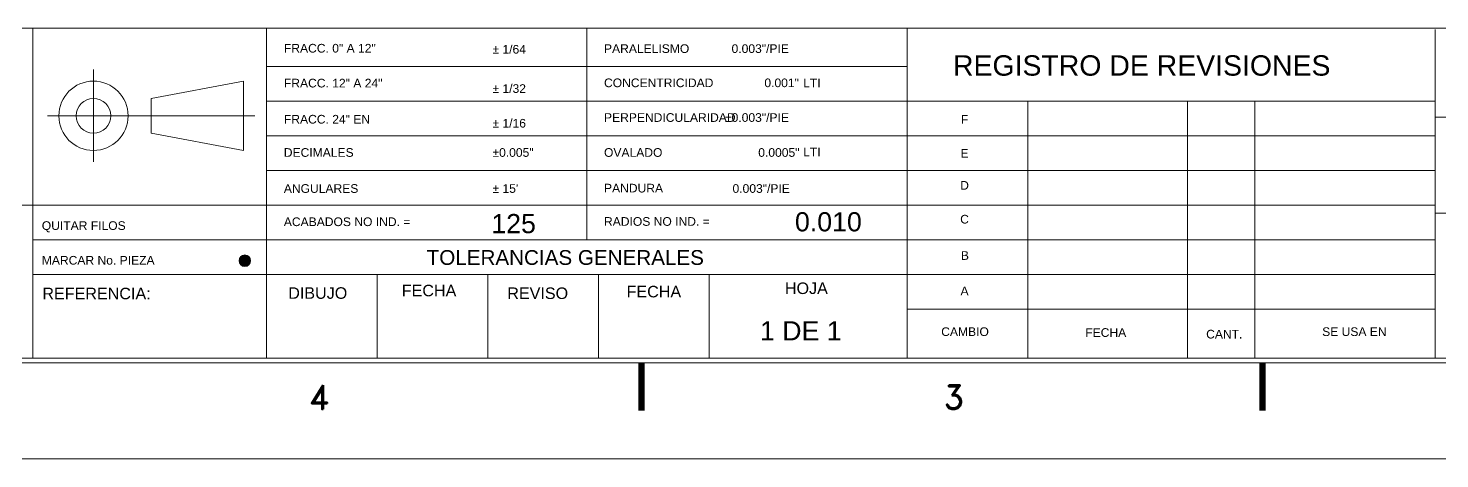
# Model space of a CAD drawing. Header units: millimetres. Extents: x 0 to 864, y 0 to 560.
# Drawn here: x 595.1 to 742.7, y 0 to 44.9 of the extents above; entities that cross this region are included whole.
import ezdxf
from ezdxf.enums import TextEntityAlignment as Align

# ---------------------------------------------------------------- set-up
doc = ezdxf.new("R2010")
doc.units = ezdxf.units.MM
doc.layers.add('ACOT', color=7, linetype='Continuous')
doc.styles.add('arial unicode ms', font='ARIALUNI.TTF')
doc.styles.add('ROMAND', font='romand', dxfattribs={"height": 0.125})
doc.styles.get("Standard").update_dxf_attribs({"font": 'arial.ttf'})

msp = doc.modelspace()

# ---------------------------------------------------------------- hatches: boundary and pattern name
at = {"layer": 'ACOT', "linetype": 'ByBlock', "lineweight": 18}
h = msp.add_hatch(color=0, dxfattribs=at)
h.dxf.hatch_style = 1
h.paths.add_polyline_path([(618.35, 20.67, 1), (617.14, 20.67, 1)])

# ---------------------------------------------------------------- linework, layer by layer
at = {"color": 0, "linetype": 'ByBlock', "lineweight": 18}
for p, q in [((571.18, 44.93), (854, 44.93)), ((620, 44.93), (620, 10.49)), ((653.5, 44.93), (653.5, 22.84)), ((686.99, 44.93), (686.99, 10.49)), ((742.16, 44.81), (742.16, 10.49)), ((601.92, 40.61), (601.92, 30.97)), ((620, 40.94), (686.99, 40.94)), ((617.59, 39.41), (607.95, 37.6)), ((617.59, 32.18), (617.59, 39.41)), ((607.95, 37.6), (607.95, 33.98)), ((620, 37.31), (742.16, 37.31)), ((699.59, 37.31), (699.59, 10.49)), ((716.29, 37.31), (716.29, 10.49)), ((723.34, 37.31), (723.34, 10.49)), ((597.1, 35.79), (606.74, 35.79)), ((606.74, 35.79), (618.8, 35.79)), ((742.16, 35.65), (853.51, 35.65)), ((617.59, 32.18), (607.95, 33.98)), ((620, 33.69), (742.16, 33.69)), ((620, 30.07), (742.16, 30.07)), ((571.18, 26.46), (742.16, 26.46)), ((742.16, 25.62), (853.51, 25.62)), ((595.59, 22.84), (742.16, 22.84)), ((595.59, 19.22), (742.16, 19.22)), ((631.58, 19.22), (631.58, 10.49)), ((643.15, 19.22), (643.15, 10.49)), ((654.72, 19.22), (654.72, 10.49)), ((666.29, 19.22), (666.29, 10.49)), ((686.99, 15.61), (742.16, 15.61))]:
    msp.add_line(p, q, dxfattribs=at)
at = {"lineweight": 18}
for p, q in [((854, 10), (10, 10)), ((864, 0), (0, 0))]:
    msp.add_line(p, q, dxfattribs=at)
at = {"lineweight": 18, "const_width": 0.659}
for points in [[(659.2, 10), (659.2, 5)], [(724.12, 10), (724.12, 5)]]:
    msp.add_lwpolyline(points, dxfattribs=at)
at = {"color": 0, "linetype": 'ByBlock', "lineweight": 18}
for radius in [3.62, 1.81]:
    msp.add_circle((601.92, 35.79), radius, dxfattribs=at)
for start, end in [(0, 180), (180, 0)]:
    msp.add_arc((617.75, 20.67), 0.603, start, end, dxfattribs=at)
at = {"layer": 'ACOT', "color": 0, "linetype": 'ByBlock', "lineweight": 18}
for p, q in [((595.59, 44.93), (595.59, 10.49)), ((853.51, 10.49), (571.18, 10.49)), ((609.26, 10.49), (853.51, 10.49))]:
    msp.add_line(p, q, dxfattribs=at)

# ---------------------------------------------------------------- texts
at = {"color": 0, "linetype": 'ByBlock', "lineweight": 18, "style": 'arial unicode ms'}
for s, height, p in [('FRACC. 0" A 12"', 0.9041, (621.83, 42.39)), ('%%P 1/64', 0.904, (643.63, 42.28)), ('PARALELISMO', 0.9041, (655.29, 42.35)), ('                0.003"/PIE', 0.9041, (663.01, 42.35)), ('REGISTRO DE REVISIONES', 2.1271, (691.77, 39.98)), ('FRACC. 12" A 24"', 0.9041, (621.83, 38.75)), ('%%P 1/32', 0.904, (643.63, 38.18)), ('CONCENTRICIDAD', 0.9041, (655.29, 38.78)), ('                0.001"', 0.9041, (666.44, 38.78)), ('LTI', 0.904, (676.11, 38.77)), ('FRACC. 24" EN', 0.9041, (621.83, 34.98)), ('%%P 1/16', 0.904, (643.63, 34.56)), ('PERPENDICULARIDAD', 0.9041, (655.29, 35.16)), ('                 %%P0.003"/PIE', 0.9041, (661.97, 35.16)), ('DECIMALES', 0.904, (621.82, 31.51)), ('%%P0.005"', 0.904, (643.63, 31.51)), ('OVALADO', 0.904, (655.29, 31.51)), ('                0.0005"', 0.9041, (665.8, 31.51)), ('LTI', 0.904, (676.11, 31.55)), ('ANGULARES', 0.904, (621.82, 27.75)), ("%%P 15'", 0.904, (643.63, 27.75)), ('PANDURA', 0.904, (655.29, 27.79)), ('                0.003"/PIE', 0.9041, (663.11, 27.75)), ('ACABADOS NO IND. =', 0.9041, (621.82, 24.28)), ('RADIOS NO IND. =', 0.9041, (655.29, 24.31)), ('QUITAR FILOS', 0.9041, (596.52, 23.88)), ('MARCAR No. PIEZA', 0.9041, (596.52, 20.26)), ('TOLERANCIAS GENERALES', 1.543, (636.75, 20.23)), ('REFERENCIA:', 1.2054, (596.58, 16.64)), ('DIBUJO', 1.205, (622.28, 16.69)), ('FECHA', 1.205, (634.15, 16.95)), ('REVISO', 1.205, (645.18, 16.67)), ('FECHA', 1.205, (657.65, 16.84)), ('HOJA', 1.205, (674.2, 17.19))]:
    msp.add_text(s, height=height, dxfattribs=at).set_placement(p)
for s, p in [('F', (692.98, 35.41)), ('E', (692.98, 31.88)), ('D', (692.98, 28.53)), ('C', (692.98, 25)), ('B', (693.02, 21.21)), ('A', (692.98, 17.51)), ('CAMBIO', (693.03, 13.26)), ('FECHA', (707.74, 13.17)), ('CANT.', (720.13, 13)), ('SE USA EN', (733.73, 13.26))]:
    msp.add_text(s, height=0.904, dxfattribs=at).set_placement(p, align=Align.MIDDLE)
at = {"lineweight": 18, "style": 'ROMAND'}
for s, p in [('4', (624.42, 5.17)), ('3', (690.79, 5.17))]:
    msp.add_text(s, height=2.5, dxfattribs=at).set_placement(p)
at = {"layer": 'ACOT', "color": 0, "linetype": 'ByBlock', "lineweight": 18}
for s, p in [('125', (643.51, 23.54)), ('0.010', (675.25, 23.73)), ('1 DE 1', (671.59, 12.35))]:
    msp.add_text(s, height=2, dxfattribs=at).set_placement(p)

doc.saveas('drawing.dxf')
